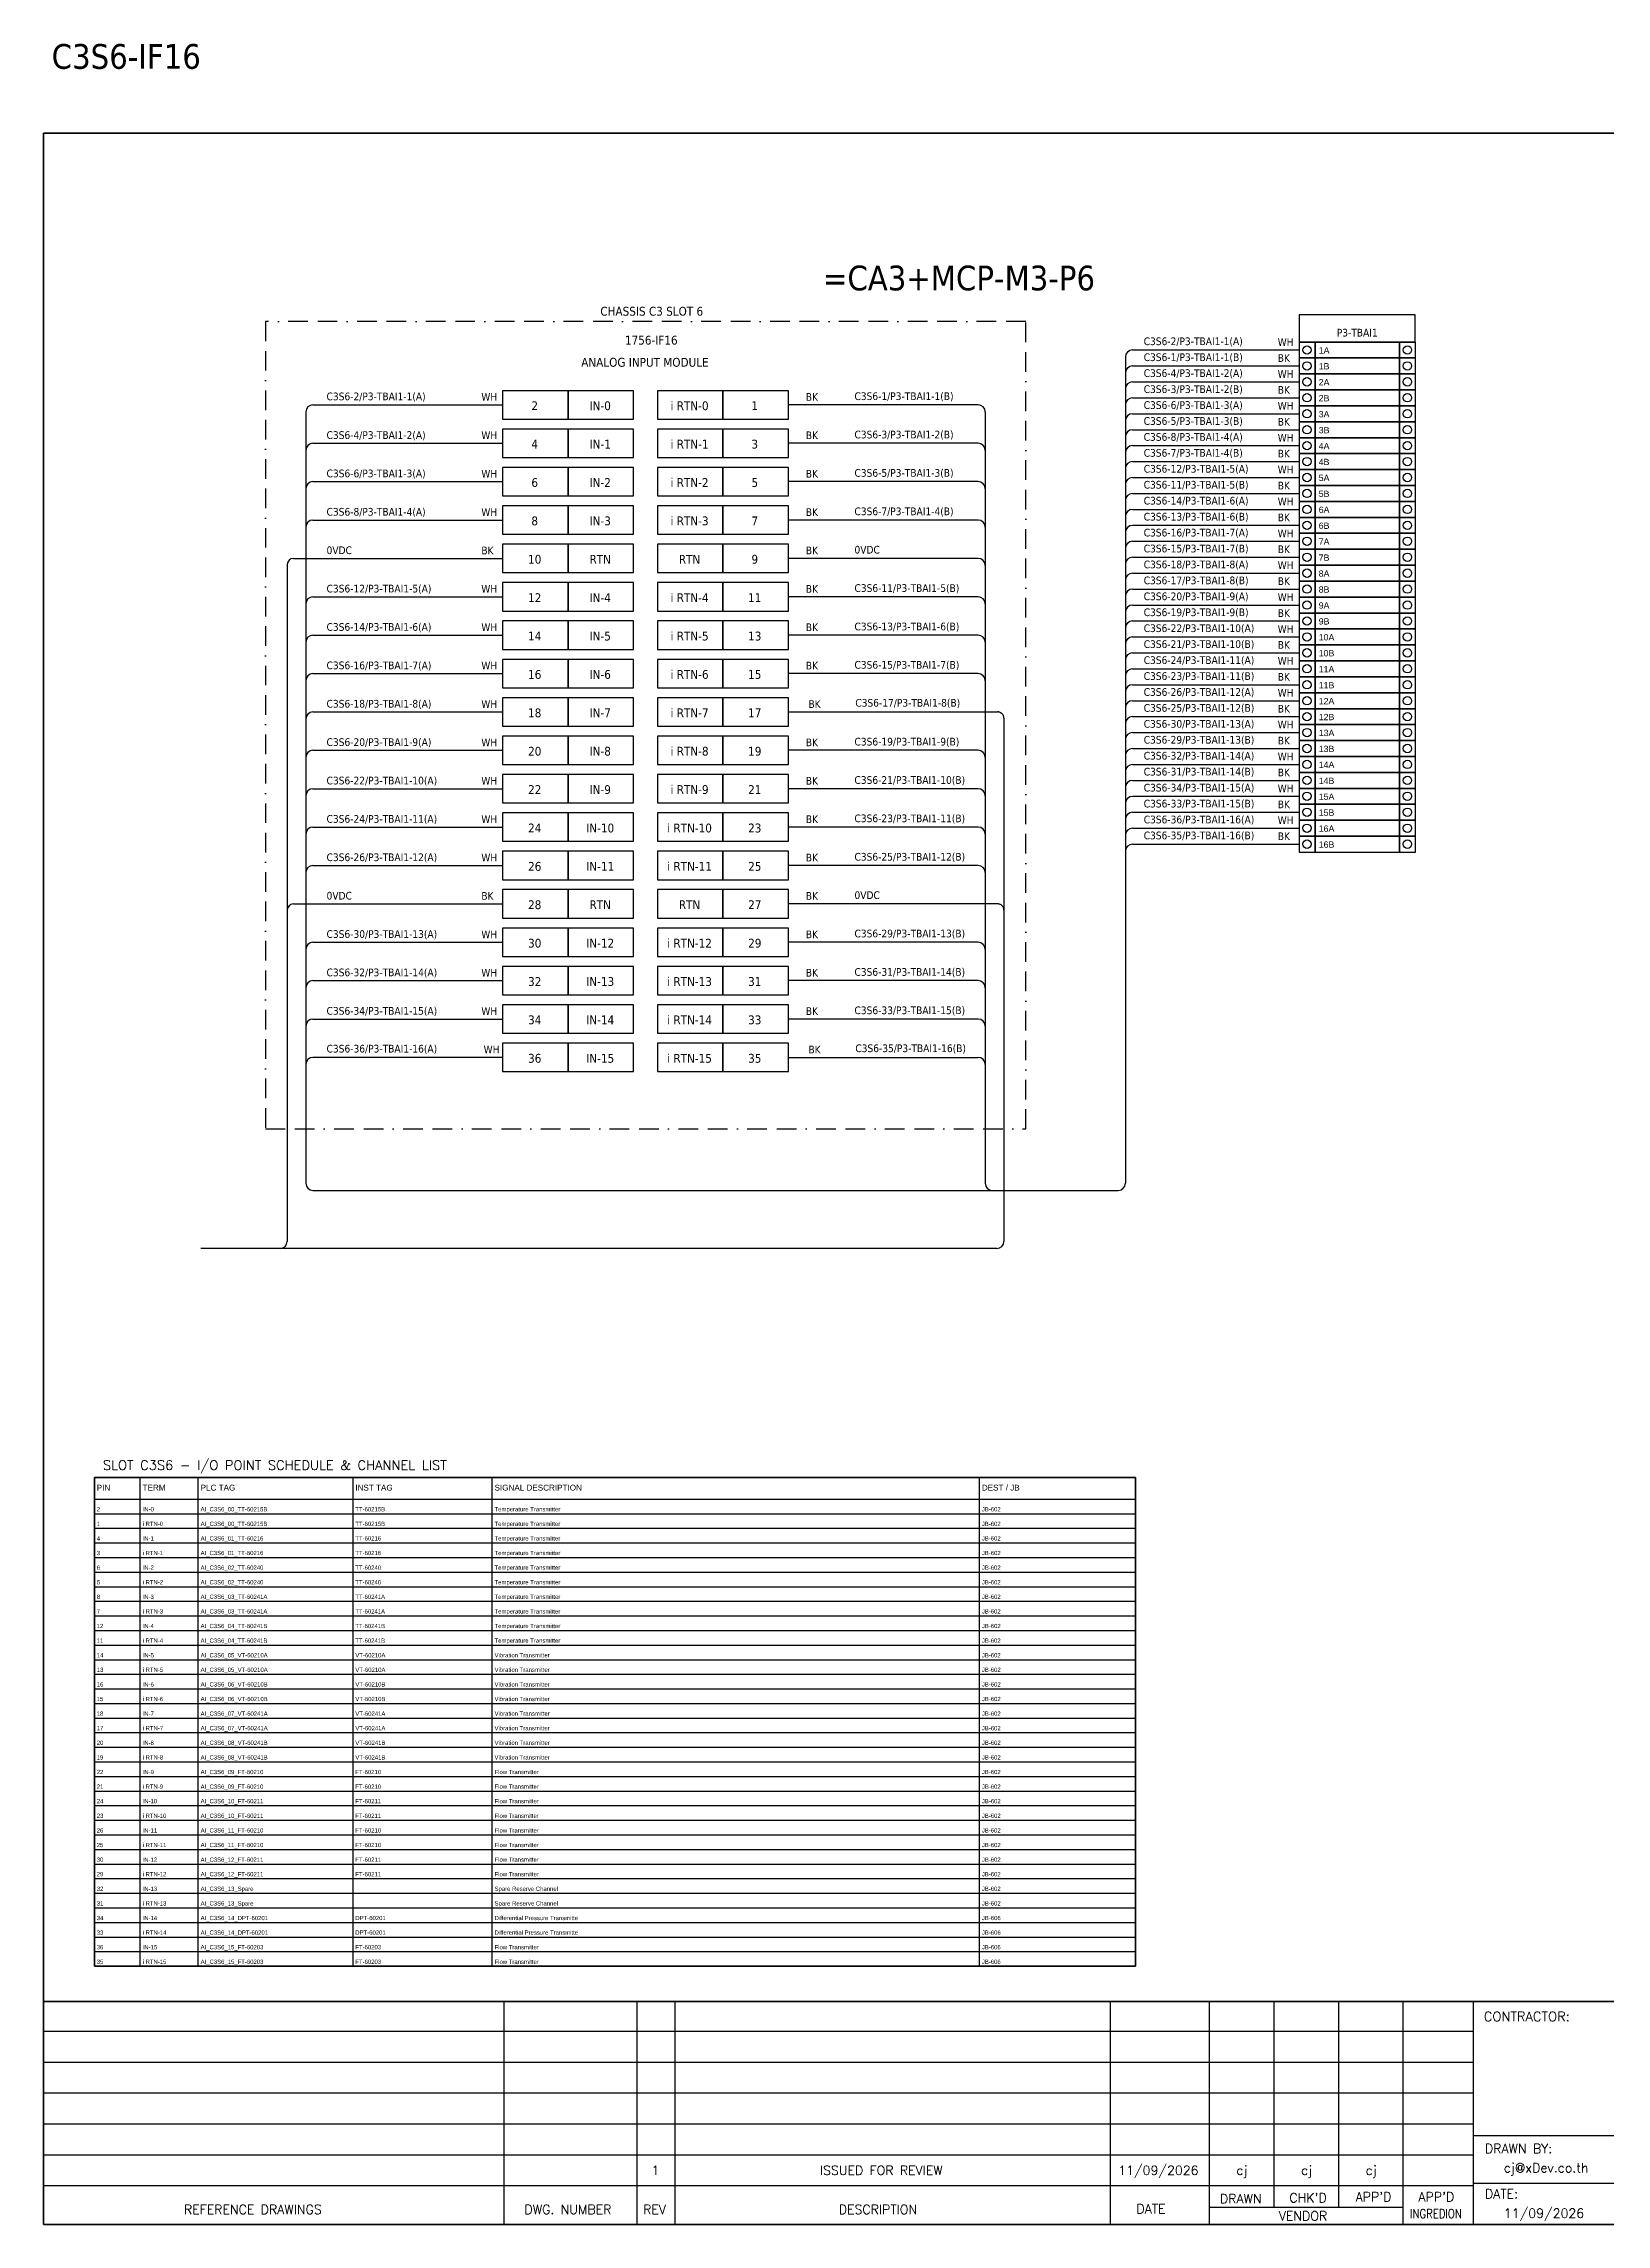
# Model space of a CAD drawing. Header units: millimetres. Extents: x 0 to 54213, y 0 to 2820.
# Drawn here: x 25160 to 27180, y 0 to 2820 of the extents above; entities that cross this region are included whole.
import ezdxf
from ezdxf.enums import TextEntityAlignment as Align

# ---------------------------------------------------------------- set-up
doc = ezdxf.new("R2010")
doc.units = ezdxf.units.MM
doc.linetypes.add('BORDERX2', pattern=[88.9, 25.4, -12.7, 25.4, -12.7, 0, -12.7])
for name, color, linetype in [('GT_1', 9, 'Continuous'), ('HELPPOINT', 7, 'Continuous'), ('MEMBER', 7, 'Continuous'), ('x01001-FrameArea', 2, 'BORDERX2')]:
    doc.layers.add(name, color=color, linetype=linetype)
doc.layers.add('IE-EQUIP', color=253, linetype='Continuous', lineweight=25)
doc.layers.add('IE-WIRE', color=7, linetype='Continuous', lineweight=25)
doc.styles.add('ROMANS', font='romans.shx', dxfattribs={"width": 0.85, "height": 25})
doc.styles.get("Standard").update_dxf_attribs({"font": 'arial.ttf'})
doc.styles.add('Tahoma', font='')
doc.styles.get('Tahoma').set_extended_font_data('Tahoma')

# ---------------------------------------------------------------- blocks, each defined once
blk = doc.blocks.new('xTermSingleLayer5')
at = {"color": 7, "ltscale": 25.4}
for points in [[(0, -537), (537, -537), (537, 0), (0, 0)], [(537, -537), (3378, -537), (3378, 0), (537, 0)], [(3378, -537), (3915, -537), (3915, 0), (3378, 0)]]:
    blk.add_lwpolyline(points, close=True, dxfattribs=at)
for centre in [(268, -268), (3647, -268)]:
    blk.add_circle(centre, 141, dxfattribs=at)
blk.add_attdef('TERMINAL_B', (661, -387), '', height=212)

msp = doc.modelspace()

# ---------------------------------------------------------------- linework, layer by layer
at = {"ltscale": 25.4}
for p, q in [((26567.5, 2403.1), (26782.9, 2403.1)), ((26368, 2352.7), (26122.7, 2352.7)), ((26567.5, 2361.9), (26782.9, 2361.9)), ((26567.5, 2320.6), (26782.9, 2320.6)), ((26368, 2303.1), (26122.7, 2303.1)), ((26567.5, 2279.4), (26782.9, 2279.4)), ((26368, 2253.5), (26122.7, 2253.5)), ((26567.5, 2238.2), (26782.9, 2238.2)), ((26368, 2203.8), (26122.7, 2203.8)), ((26567.5, 2197), (26782.9, 2197)), ((25482.7, 2154.2), (25753.2, 2154.2)), ((26368, 2154.2), (26122.7, 2154.2)), ((26567.5, 2155.7), (26782.9, 2155.7)), ((26368, 2104.6), (26122.7, 2104.6)), ((26567.5, 2114.5), (26782.9, 2114.5)), ((26567.5, 2073.3), (26782.9, 2073.3)), ((26368, 2055), (26122.7, 2055)), ((26567.5, 2032.1), (26782.9, 2032.1)), ((26368, 2005.3), (26122.7, 2005.3)), ((26567.5, 1990.8), (26782.9, 1990.8)), ((26122.7, 1955.7), (26393.2, 1955.7)), ((26567.5, 1949.6), (26782.9, 1949.6)), ((26368, 1906.1), (26122.7, 1906.1)), ((26567.5, 1908.4), (26782.9, 1908.4)), ((26567.5, 1867.2), (26782.9, 1867.2)), ((26368, 1856.4), (26122.7, 1856.4)), ((26368, 1806.8), (26122.7, 1806.8)), ((26567.5, 1825.9), (26782.9, 1825.9)), ((26567.5, 1784.7), (26782.9, 1784.7)), ((26368, 1757.2), (26122.7, 1757.2)), ((25482.7, 1707.5), (25753.2, 1707.5)), ((26393.2, 1707.5), (26122.7, 1707.5)), ((26368, 1657.9), (26122.7, 1657.9)), ((26368, 1608.3), (26122.7, 1608.3)), ((26368, 1558.6), (26122.7, 1558.6)), ((26122.7, 1509), (26368, 1509))]:
    msp.add_line(p, q, dxfattribs=at)
at = {"color": 7}
for p, q in [((25284.8, 333.8), (25284.8, 965.9)), ((25359.8, 333.8), (25359.8, 965.9)), ((25559.8, 333.8), (25559.8, 965.9)), ((25739.8, 333.8), (25739.8, 965.9)), ((26369.8, 333.8), (26369.8, 965.9)), ((25225.5, 937.9), (26571.3, 937.9))]:
    msp.add_line(p, q, dxfattribs=at)
at = {"color": 8}
for p, q in [((25225.5, 919), (26571.3, 919)), ((25225.5, 900.1), (26571.3, 900.1)), ((25225.5, 881.3), (26571.3, 881.3)), ((25225.5, 862.4), (26571.3, 862.4)), ((25225.5, 843.5), (26571.3, 843.5)), ((25225.5, 824.6), (26571.3, 824.6)), ((25225.5, 805.8), (26571.3, 805.8)), ((25225.5, 786.9), (26571.3, 786.9)), ((25225.5, 768), (26571.3, 768)), ((25225.5, 749.1), (26571.3, 749.1)), ((25225.5, 730.2), (26571.3, 730.2)), ((25225.5, 711.4), (26571.3, 711.4)), ((25225.5, 692.5), (26571.3, 692.5)), ((25225.5, 673.6), (26571.3, 673.6)), ((25225.5, 654.7), (26571.3, 654.7)), ((25225.5, 635.9), (26571.3, 635.9)), ((25225.5, 617), (26571.3, 617)), ((25225.5, 598.1), (26571.3, 598.1)), ((25225.5, 579.2), (26571.3, 579.2)), ((25225.5, 560.3), (26571.3, 560.3)), ((25225.5, 541.5), (26571.3, 541.5)), ((25225.5, 522.6), (26571.3, 522.6)), ((25225.5, 503.7), (26571.3, 503.7)), ((25225.5, 484.8), (26571.3, 484.8)), ((25225.5, 465.9), (26571.3, 465.9)), ((25225.5, 447.1), (26571.3, 447.1)), ((25225.5, 428.2), (26571.3, 428.2)), ((25225.5, 409.3), (26571.3, 409.3)), ((25225.5, 390.4), (26571.3, 390.4)), ((25225.5, 371.6), (26571.3, 371.6)), ((25225.5, 352.7), (26571.3, 352.7))]:
    msp.add_line(p, q, dxfattribs=at)
at = {"color": 4, "ltscale": 25.4}
msp.add_lwpolyline([(26782.9, 2434), (26933.2, 2434), (26933.2, 2469.2), (26782.9, 2469.2)], close=True, dxfattribs=at)
msp.add_lwpolyline([(25225.5, 965.9), (26571.3, 965.9), (26571.3, 333.8), (25225.5, 333.8)], close=True)
at = {"color": 7}
msp.add_lwpolyline([(25225.5, 333.8), (26571.3, 333.8), (26571.3, 965.9), (25225.5, 965.9), (25225.5, 333.8)], dxfattribs=at)
at = {"ltscale": 25.4}
for centre, radius, start, end in [((26567.5, 2393.9), 9.14, 90, 180), ((26368, 2343.6), 9.17, 0, 90), ((26567.5, 2352.7), 9.14, 90, 180), ((26567.5, 2311.5), 9.14, 90, 180), ((26368, 2293.9), 9.17, 0, 90), ((26567.5, 2270.3), 9.14, 90, 180), ((26368, 2244.3), 9.17, 0, 90), ((26567.5, 2229), 9.14, 90, 180), ((26368, 2194.7), 9.17, 0, 90), ((26567.5, 2187.8), 9.14, 90, 180), ((26368, 2145), 9.17, 0, 90), ((26567.5, 2146.6), 9.14, 90, 180), ((26368, 2095.4), 9.17, 0, 90), ((26567.5, 2105.4), 9.14, 90, 180), ((26567.5, 2064.2), 9.14, 90, 180), ((26368, 2045.8), 9.17, 0, 90), ((26567.5, 2022.9), 9.14, 90, 180), ((26368, 1996.1), 9.17, 0, 90), ((26567.5, 1981.7), 9.14, 90, 180), ((26567.5, 1940.5), 9.14, 90, 180), ((26368, 1896.9), 9.17, 0, 90), ((26567.5, 1899.3), 9.14, 90, 180), ((26567.5, 1858), 9.14, 90, 180), ((26368, 1847.2), 9.17, 0, 90), ((26368, 1797.6), 9.17, 0, 90), ((26567.5, 1816.8), 9.14, 90, 180), ((26567.5, 1775.6), 9.14, 90, 180), ((26368, 1748), 9.17, 0, 90), ((26368, 1648.7), 9.17, 0, 90), ((26368, 1599.1), 9.17, 0, 90), ((26368, 1549.4), 9.17, 0, 90), ((26368, 1499.8), 9.17, 0, 90)]:
    msp.add_arc(centre, radius, start, end, dxfattribs=at)
at = {"layer": 'GT_1', "color": 4}
for p, q in [((25755.2, 0), (25755.2, 288.2)), ((25927.1, 0), (25927.1, 288.2)), ((25976.3, 0), (25976.3, 288.2)), ((26538.9, 0), (26538.9, 288.2)), ((26667.2, 0), (26667.2, 288.2)), ((26750.8, 21.8), (26750.8, 288.2)), ((26834.3, 21.8), (26834.3, 288.2)), ((26917.6, 0), (26917.6, 288.2)), ((27008.6, 0), (27008.6, 288.2)), ((27008.6, 249.3), (25159.8, 249.3)), ((27008.6, 209.5), (25159.8, 209.5)), ((27008.6, 169.6), (25159.8, 169.6)), ((27008.6, 129.7), (25159.8, 129.7)), ((27795.6, 114.3), (27008.6, 114.3)), ((27008.6, 89.7), (25159.8, 89.7)), ((27008.5, 49.8), (25159.8, 49.8)), ((27795.6, 52.9), (27008.6, 52.9)), ((26917.6, 21.8), (26667.2, 21.8))]:
    msp.add_line(p, q, dxfattribs=at)
at = {"layer": 'HELPPOINT', "color": 4, "lineweight": 35}
for p, q in [((25159.8, 0), (25159.8, 2704.2)), ((25159.8, 2704.2), (29053.1, 2704.2)), ((25159.8, 0), (25159.8, 2704.2)), ((25159.8, 2704.2), (29053.1, 2704.2)), ((29053.1, 0), (25159.8, 0)), ((29053.1, 0), (25159.8, 0))]:
    msp.add_line(p, q, dxfattribs=at)
at = {"layer": 'IE-EQUIP', "linetype": 'Continuous', "ltscale": 25.4}
for points in [[(25753.2, 2334.4), (25837.9, 2334.4), (25837.9, 2371.1), (25753.2, 2371.1)], [(25837.9, 2334.4), (25922.5, 2334.4), (25922.5, 2371.1), (25837.9, 2371.1)], [(25953.4, 2334.4), (26038, 2334.4), (26038, 2371.1), (25953.4, 2371.1)], [(26038, 2334.4), (26122.7, 2334.4), (26122.7, 2371.1), (26038, 2371.1)], [(25753.2, 2284.8), (25837.9, 2284.8), (25837.9, 2321.5), (25753.2, 2321.5)], [(25837.9, 2284.8), (25922.5, 2284.8), (25922.5, 2321.5), (25837.9, 2321.5)], [(25953.4, 2284.8), (26038, 2284.8), (26038, 2321.5), (25953.4, 2321.5)], [(26038, 2284.8), (26122.7, 2284.8), (26122.7, 2321.5), (26038, 2321.5)], [(25753.2, 2235.1), (25837.9, 2235.1), (25837.9, 2271.8), (25753.2, 2271.8)], [(25837.9, 2235.1), (25922.5, 2235.1), (25922.5, 2271.8), (25837.9, 2271.8)], [(25953.4, 2235.1), (26038, 2235.1), (26038, 2271.8), (25953.4, 2271.8)], [(26038, 2235.1), (26122.7, 2235.1), (26122.7, 2271.8), (26038, 2271.8)], [(25753.2, 2185.5), (25837.9, 2185.5), (25837.9, 2222.2), (25753.2, 2222.2)], [(25837.9, 2185.5), (25922.5, 2185.5), (25922.5, 2222.2), (25837.9, 2222.2)], [(25953.4, 2185.5), (26038, 2185.5), (26038, 2222.2), (25953.4, 2222.2)], [(26038, 2185.5), (26122.7, 2185.5), (26122.7, 2222.2), (26038, 2222.2)], [(25753.2, 2135.9), (25837.9, 2135.9), (25837.9, 2172.6), (25753.2, 2172.6)], [(25837.9, 2135.9), (25922.5, 2135.9), (25922.5, 2172.6), (25837.9, 2172.6)], [(25953.4, 2135.9), (26038, 2135.9), (26038, 2172.6), (25953.4, 2172.6)], [(26038, 2135.9), (26122.7, 2135.9), (26122.7, 2172.6), (26038, 2172.6)], [(25753.2, 2086.2), (25837.9, 2086.2), (25837.9, 2122.9), (25753.2, 2122.9)], [(25837.9, 2086.2), (25922.5, 2086.2), (25922.5, 2122.9), (25837.9, 2122.9)], [(25953.4, 2086.2), (26038, 2086.2), (26038, 2122.9), (25953.4, 2122.9)], [(26038, 2086.2), (26122.7, 2086.2), (26122.7, 2122.9), (26038, 2122.9)], [(25753.2, 2036.6), (25837.9, 2036.6), (25837.9, 2073.3), (25753.2, 2073.3)], [(25837.9, 2036.6), (25922.5, 2036.6), (25922.5, 2073.3), (25837.9, 2073.3)], [(25953.4, 2036.6), (26038, 2036.6), (26038, 2073.3), (25953.4, 2073.3)], [(26038, 2036.6), (26122.7, 2036.6), (26122.7, 2073.3), (26038, 2073.3)], [(25753.2, 1987), (25837.9, 1987), (25837.9, 2023.7), (25753.2, 2023.7)], [(25837.9, 1987), (25922.5, 1987), (25922.5, 2023.7), (25837.9, 2023.7)], [(25953.4, 1987), (26038, 1987), (26038, 2023.7), (25953.4, 2023.7)], [(26038, 1987), (26122.7, 1987), (26122.7, 2023.7), (26038, 2023.7)], [(25753.2, 1937.3), (25837.9, 1937.3), (25837.9, 1974), (25753.2, 1974)], [(25837.9, 1937.3), (25922.5, 1937.3), (25922.5, 1974), (25837.9, 1974)], [(25953.4, 1937.3), (26038, 1937.3), (26038, 1974), (25953.4, 1974)], [(26038, 1937.3), (26122.7, 1937.3), (26122.7, 1974), (26038, 1974)], [(25753.2, 1887.7), (25837.9, 1887.7), (25837.9, 1924.4), (25753.2, 1924.4)], [(25837.9, 1887.7), (25922.5, 1887.7), (25922.5, 1924.4), (25837.9, 1924.4)], [(25953.4, 1887.7), (26038, 1887.7), (26038, 1924.4), (25953.4, 1924.4)], [(26038, 1887.7), (26122.7, 1887.7), (26122.7, 1924.4), (26038, 1924.4)], [(25753.2, 1838.1), (25837.9, 1838.1), (25837.9, 1874.8), (25753.2, 1874.8)], [(25837.9, 1838.1), (25922.5, 1838.1), (25922.5, 1874.8), (25837.9, 1874.8)], [(25953.4, 1838.1), (26038, 1838.1), (26038, 1874.8), (25953.4, 1874.8)], [(26038, 1838.1), (26122.7, 1838.1), (26122.7, 1874.8), (26038, 1874.8)], [(25753.2, 1788.4), (25837.9, 1788.4), (25837.9, 1825.1), (25753.2, 1825.1)], [(25837.9, 1788.4), (25922.5, 1788.4), (25922.5, 1825.1), (25837.9, 1825.1)], [(25953.4, 1788.4), (26038, 1788.4), (26038, 1825.1), (25953.4, 1825.1)], [(26038, 1788.4), (26122.7, 1788.4), (26122.7, 1825.1), (26038, 1825.1)], [(25753.2, 1738.8), (25837.9, 1738.8), (25837.9, 1775.5), (25753.2, 1775.5)], [(25837.9, 1738.8), (25922.5, 1738.8), (25922.5, 1775.5), (25837.9, 1775.5)], [(25953.4, 1738.8), (26038, 1738.8), (26038, 1775.5), (25953.4, 1775.5)], [(26038, 1738.8), (26122.7, 1738.8), (26122.7, 1775.5), (26038, 1775.5)], [(25753.2, 1689.2), (25837.9, 1689.2), (25837.9, 1725.9), (25753.2, 1725.9)], [(25837.9, 1689.2), (25922.5, 1689.2), (25922.5, 1725.9), (25837.9, 1725.9)], [(25953.4, 1689.2), (26038, 1689.2), (26038, 1725.9), (25953.4, 1725.9)], [(26038, 1689.2), (26122.7, 1689.2), (26122.7, 1725.9), (26038, 1725.9)], [(25753.2, 1639.5), (25837.9, 1639.5), (25837.9, 1676.2), (25753.2, 1676.2)], [(25837.9, 1639.5), (25922.5, 1639.5), (25922.5, 1676.2), (25837.9, 1676.2)], [(25953.4, 1639.5), (26038, 1639.5), (26038, 1676.2), (25953.4, 1676.2)], [(26038, 1639.5), (26122.7, 1639.5), (26122.7, 1676.2), (26038, 1676.2)], [(25753.2, 1589.9), (25837.9, 1589.9), (25837.9, 1626.6), (25753.2, 1626.6)], [(25837.9, 1589.9), (25922.5, 1589.9), (25922.5, 1626.6), (25837.9, 1626.6)], [(25953.4, 1589.9), (26038, 1589.9), (26038, 1626.6), (25953.4, 1626.6)], [(26038, 1589.9), (26122.7, 1589.9), (26122.7, 1626.6), (26038, 1626.6)], [(25753.2, 1540.3), (25837.9, 1540.3), (25837.9, 1577), (25753.2, 1577)], [(25837.9, 1540.3), (25922.5, 1540.3), (25922.5, 1577), (25837.9, 1577)], [(25953.4, 1540.3), (26038, 1540.3), (26038, 1577), (25953.4, 1577)], [(26038, 1540.3), (26122.7, 1540.3), (26122.7, 1577), (26038, 1577)], [(25753.2, 1490.6), (25837.9, 1490.6), (25837.9, 1527.3), (25753.2, 1527.3)], [(25837.9, 1490.6), (25922.5, 1490.6), (25922.5, 1527.3), (25837.9, 1527.3)], [(25953.4, 1490.6), (26038, 1490.6), (26038, 1527.3), (25953.4, 1527.3)], [(26038, 1490.6), (26122.7, 1490.6), (26122.7, 1527.3), (26038, 1527.3)]]:
    msp.add_lwpolyline(points, close=True, dxfattribs=at)
at = {"layer": 'IE-WIRE', "color": 4, "ltscale": 25.4}
for p, q in [((26558.4, 2414.6), (26558.4, 1346.2)), ((26567.5, 2423.7), (26782.9, 2423.7)), ((26567.5, 2382.5), (26782.9, 2382.5)), ((25498.8, 2343.6), (25498.8, 1346.2)), ((25508, 2352.7), (25753.2, 2352.7)), ((26377.1, 2343.6), (26377.1, 1346.2)), ((26567.5, 2341.2), (26782.9, 2341.2)), ((25508, 2303.1), (25753.2, 2303.1)), ((26567.5, 2300), (26782.9, 2300)), ((26567.5, 2258.8), (26782.9, 2258.8)), ((25508, 2253.5), (25753.2, 2253.5)), ((25508, 2203.8), (25753.2, 2203.8)), ((26567.5, 2217.6), (26782.9, 2217.6)), ((26567.5, 2176.3), (26782.9, 2176.3)), ((26567.5, 2135.1), (26782.9, 2135.1)), ((25508, 2104.6), (25753.2, 2104.6)), ((26567.5, 2093.9), (26782.9, 2093.9)), ((25508, 2055), (25753.2, 2055)), ((26567.5, 2052.7), (26782.9, 2052.7)), ((25508, 2005.3), (25753.2, 2005.3)), ((26567.5, 2011.5), (26782.9, 2011.5)), ((25508, 1955.7), (25753.2, 1955.7)), ((26567.5, 1970.2), (26782.9, 1970.2)), ((26567.5, 1929), (26782.9, 1929)), ((25508, 1906.1), (25753.2, 1906.1)), ((26567.5, 1887.8), (26782.9, 1887.8)), ((25508, 1856.4), (25753.2, 1856.4)), ((26567.5, 1846.6), (26782.9, 1846.6)), ((25508, 1806.8), (25753.2, 1806.8)), ((26567.5, 1805.3), (26782.9, 1805.3)), ((25508, 1757.2), (25753.2, 1757.2)), ((25508, 1657.9), (25753.2, 1657.9)), ((25508, 1608.3), (25753.2, 1608.3)), ((25508, 1558.6), (25753.2, 1558.6)), ((25753.2, 1509), (25508, 1509))]:
    msp.add_line(p, q, dxfattribs=at)
at = {"layer": 'IE-WIRE', "color": 7, "ltscale": 25.4}
for p, q in [((25474.7, 2146.2), (25474.7, 1270.9)), ((26401.2, 1947.7), (26401.2, 1270.9)), ((26392.3, 1262), (25363.2, 1262))]:
    msp.add_line(p, q, dxfattribs=at)
at = {"layer": 'IE-WIRE', "color": 4}
msp.add_line((25507.9, 1337), (26549.2, 1337), dxfattribs=at)
at = {"layer": 'IE-WIRE', "color": 4, "ltscale": 25.4}
for centre, radius in [((26567.5, 2414.6), 9.14), ((26567.5, 2373.3), 9.14), ((25508, 2343.6), 9.17), ((26567.5, 2332.1), 9.14), ((25508, 2293.9), 9.17), ((26567.5, 2290.9), 9.14), ((26567.5, 2249.7), 9.14), ((25508, 2244.3), 9.17), ((25508, 2194.7), 9.17), ((26567.5, 2208.4), 9.14), ((26567.5, 2167.2), 9.14), ((26567.5, 2126), 9.14), ((25508, 2095.4), 9.17), ((26567.5, 2084.8), 9.14), ((25508, 2045.8), 9.17), ((26567.5, 2043.5), 9.14), ((25508, 1996.1), 9.17), ((26567.5, 2002.3), 9.14), ((25508, 1946.5), 9.17), ((26567.5, 1961.1), 9.14), ((26567.5, 1919.9), 9.14), ((25508, 1896.9), 9.17), ((26567.5, 1878.6), 9.14), ((25508, 1847.2), 9.17), ((26567.5, 1837.4), 9.14), ((25508, 1797.6), 9.17), ((26567.5, 1796.2), 9.14), ((25508, 1748), 9.17), ((25508, 1648.7), 9.17), ((25508, 1599.1), 9.17), ((25508, 1549.4), 9.17), ((25508, 1499.8), 9.17)]:
    msp.add_arc(centre, radius, 90, 180, dxfattribs=at)
at = {"layer": 'IE-WIRE', "ltscale": 25.4}
for centre in [(25482.7, 2146.2), (25482.7, 1699.5)]:
    msp.add_arc(centre, 8, 90, 180, dxfattribs=at)
at = {"layer": 'IE-WIRE', "color": 4}
for centre, start, end in [((25507.9, 1346.2), 180, 270), ((26386.3, 1346.2), 180, 270), ((26549.2, 1346.2), 270, 0)]:
    msp.add_arc(centre, 9.14, start, end, dxfattribs=at)
at = {"layer": 'IE-WIRE', "color": 7, "ltscale": 25.4}
for centre in [(25465.7, 1270.9), (26392.3, 1270.9), (26392.3, 1270.9)]:
    msp.add_arc(centre, 8.96, 270, 0, dxfattribs=at)
at = {"layer": 'MEMBER', "color": 4, "lineweight": 35}
msp.add_line((25159.8, 288.2), (29053.1, 288.2), dxfattribs=at)
msp.add_line((25159.8, 288.2), (29053.1, 288.2), dxfattribs=at)
at = {"layer": 'x01001-FrameArea'}
msp.add_lwpolyline([(25446.5, 1416.6), (26429.5, 1416.6), (26429.5, 2460.5), (25446.5, 2460.5)], close=True, dxfattribs=at)
at = {"layer": 'x01001-FrameArea', "ltscale": 25.4}
for centre in [(26393.2, 1947.7), (26393.2, 1699.5)]:
    msp.add_arc(centre, 8, 360, 90, dxfattribs=at)

# ---------------------------------------------------------------- block references
at = {"xscale": 0.0384, "yscale": 0.0384, "zscale": 0.0384}
for p, values in [((26782.9, 2434), {'TERMINAL_B': '1A'}), ((26782.9, 2413.4), {'TERMINAL_B': '1B'}), ((26782.9, 2392.8), {'TERMINAL_B': '2A'}), ((26782.9, 2372.2), {'TERMINAL_B': '2B'}), ((26782.9, 2351.5), {'TERMINAL_B': '3A'}), ((26782.9, 2330.9), {'TERMINAL_B': '3B'}), ((26782.9, 2310.3), {'TERMINAL_B': '4A'}), ((26782.9, 2289.7), {'TERMINAL_B': '4B'}), ((26782.9, 2269.1), {'TERMINAL_B': '5A'}), ((26782.9, 2248.5), {'TERMINAL_B': '5B'}), ((26782.9, 2227.9), {'TERMINAL_B': '6A'}), ((26782.9, 2207.3), {'TERMINAL_B': '6B'}), ((26782.9, 2186.7), {'TERMINAL_B': '7A'}), ((26782.9, 2166), {'TERMINAL_B': '7B'}), ((26782.9, 2145.4), {'TERMINAL_B': '8A'}), ((26782.9, 2124.8), {'TERMINAL_B': '8B'}), ((26782.9, 2104.2), {'TERMINAL_B': '9A'}), ((26782.9, 2083.6), {'TERMINAL_B': '9B'}), ((26782.9, 2063), {'TERMINAL_B': '10A'}), ((26782.9, 2042.4), {'TERMINAL_B': '10B'}), ((26782.9, 2021.8), {'TERMINAL_B': '11A'}), ((26782.9, 2001.1), {'TERMINAL_B': '11B'}), ((26782.9, 1980.5), {'TERMINAL_B': '12A'}), ((26782.9, 1959.9), {'TERMINAL_B': '12B'}), ((26782.9, 1939.3), {'TERMINAL_B': '13A'}), ((26782.9, 1918.7), {'TERMINAL_B': '13B'}), ((26782.9, 1898.1), {'TERMINAL_B': '14A'}), ((26782.9, 1877.5), {'TERMINAL_B': '14B'}), ((26782.9, 1856.9), {'TERMINAL_B': '15A'}), ((26782.9, 1836.3), {'TERMINAL_B': '15B'}), ((26782.9, 1815.6), {'TERMINAL_B': '16A'}), ((26782.9, 1795), {'TERMINAL_B': '16B'})]:
    msp.add_blockref('xTermSingleLayer5', p, dxfattribs=at).add_auto_attribs(values)

# ---------------------------------------------------------------- texts
at = {"color": 2, "style": 'Tahoma'}
msp.add_text('C3S6-IF16', height=32, dxfattribs=at).set_placement((25170.2, 2787.3))
for s, height, p in [('=CA3+MCP-M3-P6', 32, (26343.2, 2516.8)), ('CHASSIS C3 SLOT 6', 11.441, (25946, 2473.8)), ('1756-IF16', 11.44, (25945.4, 2436.4)), ('ANALOG INPUT MODULE', 11.441, (25937.2, 2407.8)), ('2', 11.4, (25794.7, 2351.6)), ('IN-0', 11.44, (25879.4, 2351.6)), ('i RTN-0', 11.44, (25994.9, 2351.6)), ('1', 11.4, (26079.2, 2351.6)), ('4', 11.4, (25794.7, 2302)), ('IN-1', 11.44, (25879.4, 2302)), ('i RTN-1', 11.44, (25994.9, 2302)), ('3', 11.4, (26079.2, 2302)), ('6', 11.4, (25794.7, 2252.3)), ('IN-2', 11.44, (25879.4, 2252.3)), ('i RTN-2', 11.44, (25994.9, 2252.3)), ('5', 11.4, (26079.2, 2252.3)), ('8', 11.4, (25794.7, 2202.7)), ('IN-3', 11.44, (25879.4, 2202.7)), ('i RTN-3', 11.44, (25994.9, 2202.7)), ('7', 11.4, (26079.2, 2202.7)), ('10', 11.44, (25794.7, 2153.1)), ('RTN', 11.44, (25879.4, 2153.1)), ('RTN', 11.44, (25994.9, 2153.1)), ('9', 11.4, (26079.2, 2153.1)), ('12', 11.44, (25794.7, 2103.4)), ('IN-4', 11.44, (25879.4, 2103.4)), ('i RTN-4', 11.44, (25994.9, 2103.4)), ('11', 11.44, (26079.2, 2103.4)), ('14', 11.44, (25794.7, 2053.8)), ('IN-5', 11.44, (25879.4, 2053.8)), ('i RTN-5', 11.44, (25994.9, 2053.8)), ('13', 11.44, (26079.2, 2053.8)), ('16', 11.44, (25794.7, 2004.2)), ('IN-6', 11.44, (25879.4, 2004.2)), ('i RTN-6', 11.44, (25994.9, 2004.2)), ('15', 11.44, (26079.2, 2004.2)), ('18', 11.44, (25794.7, 1954.5)), ('IN-7', 11.44, (25879.4, 1954.5)), ('i RTN-7', 11.44, (25994.9, 1954.5)), ('17', 11.44, (26079.2, 1954.5)), ('20', 11.44, (25794.7, 1904.9)), ('IN-8', 11.44, (25879.4, 1904.9)), ('i RTN-8', 11.44, (25994.9, 1904.9)), ('19', 11.44, (26079.2, 1904.9)), ('22', 11.44, (25794.7, 1855.3)), ('IN-9', 11.44, (25879.4, 1855.3)), ('i RTN-9', 11.44, (25994.9, 1855.3)), ('21', 11.44, (26079.2, 1855.3)), ('24', 11.44, (25794.7, 1805.6)), ('IN-10', 11.44, (25879.4, 1805.6)), ('i RTN-10', 11.44, (25994.9, 1805.6)), ('23', 11.44, (26079.2, 1805.6)), ('26', 11.44, (25794.7, 1756)), ('IN-11', 11.44, (25879.4, 1756)), ('i RTN-11', 11.44, (25994.9, 1756)), ('25', 11.44, (26079.2, 1756)), ('28', 11.44, (25794.7, 1706.4)), ('RTN', 11.44, (25879.4, 1706.4)), ('RTN', 11.44, (25994.9, 1706.4)), ('27', 11.44, (26079.2, 1706.4)), ('30', 11.44, (25794.7, 1656.7)), ('IN-12', 11.44, (25879.4, 1656.7)), ('i RTN-12', 11.44, (25994.9, 1656.7)), ('29', 11.44, (26079.2, 1656.7)), ('32', 11.44, (25794.7, 1607.1)), ('IN-13', 11.44, (25879.4, 1607.1)), ('i RTN-13', 11.44, (25994.9, 1607.1)), ('31', 11.44, (26079.2, 1607.1)), ('34', 11.44, (25794.7, 1557.5)), ('IN-14', 11.44, (25879.4, 1557.5)), ('i RTN-14', 11.44, (25994.9, 1557.5)), ('33', 11.44, (26079.2, 1557.5)), ('36', 11.44, (25794.7, 1507.8)), ('IN-15', 11.44, (25879.4, 1507.8)), ('i RTN-15', 11.44, (25994.9, 1507.8)), ('35', 11.44, (26079.2, 1507.8))]:
    msp.add_text(s, height=height, dxfattribs=at).set_placement(p, align=Align.MIDDLE_CENTER)
at = {"color": 4, "style": 'Tahoma'}
for s, height, p in [('C3S6-2/P3-TBAI1-1(A)', 9.949, (26582, 2430)), ('WH', 9.95, (26755.3, 2428.9)), ('C3S6-4/P3-TBAI1-2(A)', 9.949, (26582, 2388.8)), ('WH', 9.95, (26755.3, 2387.7)), ('C3S6-2/P3-TBAI1-1(A)', 9.949, (25525.6, 2358.7)), ('WH', 9.95, (25725.7, 2358)), ('C3S6-6/P3-TBAI1-3(A)', 9.949, (26582, 2347.5)), ('WH', 9.95, (26755.3, 2346.5)), ('C3S6-4/P3-TBAI1-2(A)', 9.949, (25525.6, 2308.7)), ('WH', 9.95, (25725.7, 2308.4)), ('C3S6-8/P3-TBAI1-4(A)', 9.949, (26582, 2306.3)), ('WH', 9.95, (26755.3, 2305.3)), ('C3S6-6/P3-TBAI1-3(A)', 9.949, (25525.6, 2259.1)), ('WH', 9.95, (25725.7, 2258.7)), ('C3S6-12/P3-TBAI1-5(A)', 9.949, (26582, 2265.1)), ('WH', 9.95, (26755.3, 2264.1)), ('C3S6-14/P3-TBAI1-6(A)', 9.949, (26582, 2223.9)), ('WH', 9.95, (26755.3, 2222.8)), ('C3S6-8/P3-TBAI1-4(A)', 9.949, (25525.6, 2209.5)), ('WH', 9.95, (25725.7, 2209.1)), ('C3S6-16/P3-TBAI1-7(A)', 9.949, (26582, 2182.6)), ('WH', 9.95, (26755.3, 2181.6)), ('C3S6-18/P3-TBAI1-8(A)', 9.949, (26582, 2141.4)), ('WH', 9.95, (26755.3, 2140.4)), ('C3S6-12/P3-TBAI1-5(A)', 9.949, (25525.6, 2110.2)), ('WH', 9.95, (25725.7, 2109.8)), ('C3S6-20/P3-TBAI1-9(A)', 9.949, (26582, 2100.2)), ('WH', 9.95, (26755.3, 2099.2)), ('C3S6-14/P3-TBAI1-6(A)', 9.949, (25525.6, 2060.6)), ('WH', 9.95, (25725.7, 2060.2)), ('C3S6-22/P3-TBAI1-10(A)', 9.949, (26582, 2059)), ('WH', 9.95, (26755.3, 2057.9)), ('C3S6-16/P3-TBAI1-7(A)', 9.949, (25525.6, 2010.9)), ('WH', 9.95, (25725.7, 2010.6)), ('C3S6-24/P3-TBAI1-11(A)', 9.949, (26582, 2017.7)), ('WH', 9.95, (26755.3, 2016.7)), ('C3S6-26/P3-TBAI1-12(A)', 9.949, (26582, 1976.5)), ('WH', 9.95, (26755.3, 1975.5)), ('C3S6-18/P3-TBAI1-8(A)', 9.949, (25525.6, 1961.3)), ('WH', 9.95, (25725.7, 1960.9)), ('C3S6-20/P3-TBAI1-9(A)', 9.949, (25525.6, 1911.7)), ('WH', 9.95, (25725.7, 1911.3)), ('C3S6-30/P3-TBAI1-13(A)', 9.949, (26582, 1935.3)), ('WH', 9.95, (26755.3, 1934.3)), ('C3S6-32/P3-TBAI1-14(A)', 9.949, (26582, 1894.1)), ('WH', 9.95, (26755.3, 1893)), ('C3S6-22/P3-TBAI1-10(A)', 9.949, (25525.6, 1862)), ('WH', 9.95, (25725.7, 1861.7)), ('C3S6-34/P3-TBAI1-15(A)', 9.949, (26582, 1852.8)), ('WH', 9.95, (26755.3, 1851.8)), ('C3S6-24/P3-TBAI1-11(A)', 9.949, (25525.6, 1812.4)), ('WH', 9.95, (25725.7, 1812)), ('C3S6-36/P3-TBAI1-16(A)', 9.949, (26582, 1811.6)), ('WH', 9.95, (26755.3, 1810.6)), ('C3S6-26/P3-TBAI1-12(A)', 9.949, (25525.6, 1762.8)), ('WH', 9.95, (25725.7, 1762.4)), ('C3S6-30/P3-TBAI1-13(A)', 9.949, (25525.6, 1663.5)), ('WH', 9.95, (25725.7, 1663.1)), ('C3S6-32/P3-TBAI1-14(A)', 9.949, (25525.6, 1613.9)), ('WH', 9.95, (25725.7, 1613.5)), ('C3S6-34/P3-TBAI1-15(A)', 9.949, (25525.6, 1564.2)), ('WH', 9.95, (25725.7, 1563.9)), ('C3S6-36/P3-TBAI1-16(A)', 9.949, (25525.6, 1515.3)), ('WH', 9.95, (25728.7, 1514.2))]:
    msp.add_text(s, height=height, dxfattribs=at).set_placement(p)
msp.add_text('P3-TBAI1', height=9.95, dxfattribs=at).set_placement((26858.1, 2446.1), align=Align.MIDDLE_CENTER)
at = {"style": 'Tahoma'}
for s, height, p in [('C3S6-1/P3-TBAI1-1(B)', 9.949, (26582, 2409.4)), ('BK', 9.95, (26755.3, 2408.3)), ('C3S6-1/P3-TBAI1-1(B)', 9.949, (26208.1, 2359)), ('C3S6-3/P3-TBAI1-2(B)', 9.949, (26582, 2368.1)), ('BK', 9.95, (26755.3, 2367.1)), ('BK', 9.95, (26145.2, 2358)), ('BK', 9.95, (26145.2, 2308.4)), ('C3S6-3/P3-TBAI1-2(B)', 9.949, (26208.1, 2309.4)), ('C3S6-5/P3-TBAI1-3(B)', 9.949, (26582, 2326.9)), ('BK', 9.95, (26755.3, 2325.9)), ('C3S6-7/P3-TBAI1-4(B)', 9.949, (26582, 2285.7)), ('BK', 9.95, (26755.3, 2284.7)), ('BK', 9.95, (26145.2, 2258.7)), ('C3S6-5/P3-TBAI1-3(B)', 9.949, (26208.1, 2259.8)), ('C3S6-11/P3-TBAI1-5(B)', 9.949, (26582, 2244.5)), ('BK', 9.95, (26755.3, 2243.4)), ('BK', 9.95, (26145.2, 2209.1)), ('C3S6-7/P3-TBAI1-4(B)', 9.949, (26208.1, 2210.1)), ('C3S6-13/P3-TBAI1-6(B)', 9.949, (26582, 2203.2)), ('BK', 9.95, (26755.3, 2202.2)), ('C3S6-15/P3-TBAI1-7(B)', 9.949, (26582, 2162)), ('0VDC', 9.95, (25525.6, 2159.8)), ('BK', 9.95, (25725.7, 2159.5)), ('BK', 9.95, (26145.2, 2159.5)), ('0VDC', 9.95, (26208.1, 2160.5)), ('BK', 9.95, (26755.3, 2161)), ('BK', 9.95, (26145.2, 2109.8)), ('C3S6-11/P3-TBAI1-5(B)', 9.949, (26208.1, 2110.9)), ('C3S6-17/P3-TBAI1-8(B)', 9.949, (26582, 2120.8)), ('BK', 9.95, (26755.3, 2119.8)), ('C3S6-19/P3-TBAI1-9(B)', 9.949, (26582, 2079.6)), ('BK', 9.95, (26755.3, 2078.5)), ('BK', 9.95, (26145.2, 2060.2)), ('C3S6-13/P3-TBAI1-6(B)', 9.949, (26208.1, 2061.2)), ('C3S6-21/P3-TBAI1-10(B)', 9.949, (26582, 2038.4)), ('BK', 9.95, (26755.3, 2037.3)), ('BK', 9.95, (26145.2, 2010.6)), ('C3S6-15/P3-TBAI1-7(B)', 9.949, (26208.1, 2011.6)), ('C3S6-23/P3-TBAI1-11(B)', 9.949, (26582, 1997.1)), ('BK', 9.95, (26755.3, 1996.1)), ('BK', 9.95, (26148.6, 1960.9)), ('C3S6-17/P3-TBAI1-8(B)', 9.949, (26209.2, 1962.5)), ('C3S6-25/P3-TBAI1-12(B)', 9.949, (26582, 1955.9)), ('BK', 9.95, (26755.3, 1954.9)), ('BK', 9.95, (26145.2, 1911.3)), ('C3S6-19/P3-TBAI1-9(B)', 9.949, (26208.1, 1912.3)), ('C3S6-29/P3-TBAI1-13(B)', 9.949, (26582, 1914.7)), ('BK', 9.95, (26755.3, 1913.6)), ('BK', 9.95, (26145.2, 1861.7)), ('C3S6-21/P3-TBAI1-10(B)', 9.949, (26208.1, 1862.7)), ('C3S6-31/P3-TBAI1-14(B)', 9.949, (26582, 1873.5)), ('BK', 9.95, (26755.3, 1872.4)), ('C3S6-33/P3-TBAI1-15(B)', 9.949, (26582, 1832.2)), ('BK', 9.95, (26755.3, 1831.2)), ('BK', 9.95, (26145.2, 1812)), ('C3S6-23/P3-TBAI1-11(B)', 9.949, (26208.1, 1813.1)), ('C3S6-35/P3-TBAI1-16(B)', 9.949, (26582, 1791)), ('BK', 9.95, (26755.3, 1790)), ('BK', 9.95, (26145.2, 1762.4)), ('C3S6-25/P3-TBAI1-12(B)', 9.949, (26208.1, 1763.4)), ('0VDC', 9.95, (25525.6, 1713.1)), ('BK', 9.95, (25725.7, 1712.8)), ('BK', 9.95, (26145.2, 1712.8)), ('0VDC', 9.95, (26208.1, 1713.8)), ('BK', 9.95, (26145.2, 1663.1)), ('C3S6-29/P3-TBAI1-13(B)', 9.949, (26208.1, 1664.2)), ('BK', 9.95, (26145.2, 1613.5)), ('C3S6-31/P3-TBAI1-14(B)', 9.949, (26208.1, 1614.5)), ('BK', 9.95, (26145.2, 1563.9)), ('C3S6-33/P3-TBAI1-15(B)', 9.949, (26208.1, 1564.9)), ('BK', 9.95, (26148.6, 1514.2)), ('C3S6-35/P3-TBAI1-16(B)', 9.949, (26209.2, 1515.8))]:
    msp.add_text(s, height=height, dxfattribs=at).set_placement(p)
at = {"color": 3}
for s, p in [('PIN', (25228.5, 948.9)), ('TERM', (25287.8, 948.9)), ('PLC TAG', (25362.8, 948.9)), ('INST TAG', (25562.8, 948.9)), ('SIGNAL DESCRIPTION', (25742.8, 948.9)), ('DEST / JB', (26372.8, 948.9))]:
    msp.add_text(s, height=7.5, dxfattribs=at).set_placement(p)
at = {"color": 7}
for s, p in [('2', (25228.5, 922)), ('1', (25228.5, 903.1)), ('i RTN-0', (25287.8, 903.1)), ('IN-0', (25287.8, 922)), ('AI_C3S6_00_TT-60215B', (25362.8, 922)), ('AI_C3S6_00_TT-60215B', (25362.8, 903.1)), ('TT-60215B', (25562.8, 922)), ('TT-60215B', (25562.8, 903.1)), ('Temperature Transmitter', (25742.8, 922)), ('Temperature Transmitter', (25742.8, 903.1)), ('JB-602', (26372.8, 922)), ('JB-602', (26372.8, 903.1)), ('4', (25228.5, 884.3)), ('IN-1', (25287.8, 884.3)), ('AI_C3S6_01_TT-60216', (25362.8, 884.3)), ('TT-60216', (25562.8, 884.3)), ('Temperature Transmitter', (25742.8, 884.3)), ('JB-602', (26372.8, 884.3)), ('3', (25228.5, 865.4)), ('6', (25228.5, 846.5)), ('i RTN-1', (25287.8, 865.4)), ('IN-2', (25287.8, 846.5)), ('AI_C3S6_01_TT-60216', (25362.8, 865.4)), ('AI_C3S6_02_TT-60240', (25362.8, 846.5)), ('TT-60216', (25562.8, 865.4)), ('TT-60240', (25562.8, 846.5)), ('Temperature Transmitter', (25742.8, 865.4)), ('Temperature Transmitter', (25742.8, 846.5)), ('JB-602', (26372.8, 865.4)), ('JB-602', (26372.8, 846.5)), ('5', (25228.5, 827.6)), ('i RTN-2', (25287.8, 827.6)), ('AI_C3S6_02_TT-60240', (25362.8, 827.6)), ('TT-60240', (25562.8, 827.6)), ('Temperature Transmitter', (25742.8, 827.6)), ('JB-602', (26372.8, 827.6)), ('8', (25228.5, 808.8)), ('7', (25228.5, 789.9)), ('i RTN-3', (25287.8, 789.9)), ('IN-3', (25287.8, 808.8)), ('AI_C3S6_03_TT-60241A', (25362.8, 808.8)), ('AI_C3S6_03_TT-60241A', (25362.8, 789.9)), ('TT-60241A', (25562.8, 808.8)), ('TT-60241A', (25562.8, 789.9)), ('Temperature Transmitter', (25742.8, 808.8)), ('Temperature Transmitter', (25742.8, 789.9)), ('JB-602', (26372.8, 808.8)), ('JB-602', (26372.8, 789.9)), ('12', (25228.5, 771)), ('IN-4', (25287.8, 771)), ('AI_C3S6_04_TT-60241B', (25362.8, 771)), ('TT-60241B', (25562.8, 771)), ('Temperature Transmitter', (25742.8, 771)), ('JB-602', (26372.8, 771)), ('11', (25228.5, 752.1)), ('14', (25228.5, 733.2)), ('i RTN-4', (25287.8, 752.1)), ('IN-5', (25287.8, 733.2)), ('AI_C3S6_04_TT-60241B', (25362.8, 752.1)), ('AI_C3S6_05_VT-60210A', (25362.8, 733.2)), ('VT-60210A', (25562.8, 733.2)), ('TT-60241B', (25562.8, 752.1)), ('Vibration Transmitter', (25742.8, 733.2)), ('Temperature Transmitter', (25742.8, 752.1)), ('JB-602', (26372.8, 752.1)), ('JB-602', (26372.8, 733.2)), ('13', (25228.5, 714.4)), ('i RTN-5', (25287.8, 714.4)), ('AI_C3S6_05_VT-60210A', (25362.8, 714.4)), ('VT-60210A', (25562.8, 714.4)), ('Vibration Transmitter', (25742.8, 714.4)), ('JB-602', (26372.8, 714.4)), ('16', (25228.5, 695.5)), ('15', (25228.5, 676.6)), ('i RTN-6', (25287.8, 676.6)), ('IN-6', (25287.8, 695.5)), ('AI_C3S6_06_VT-60210B', (25362.8, 695.5)), ('AI_C3S6_06_VT-60210B', (25362.8, 676.6)), ('VT-60210B', (25562.8, 695.5)), ('VT-60210B', (25562.8, 676.6)), ('Vibration Transmitter', (25742.8, 695.5)), ('Vibration Transmitter', (25742.8, 676.6)), ('JB-602', (26372.8, 695.5)), ('JB-602', (26372.8, 676.6)), ('18', (25228.5, 657.7)), ('IN-7', (25287.8, 657.7)), ('AI_C3S6_07_VT-60241A', (25362.8, 657.7)), ('VT-60241A', (25562.8, 657.7)), ('Vibration Transmitter', (25742.8, 657.7)), ('JB-602', (26372.8, 657.7)), ('20', (25228.5, 620)), ('17', (25228.5, 638.9)), ('i RTN-7', (25287.8, 638.9)), ('IN-8', (25287.8, 620)), ('AI_C3S6_07_VT-60241A', (25362.8, 638.9)), ('AI_C3S6_08_VT-60241B', (25362.8, 620)), ('VT-60241A', (25562.8, 638.9)), ('VT-60241B', (25562.8, 620)), ('Vibration Transmitter', (25742.8, 638.9)), ('Vibration Transmitter', (25742.8, 620)), ('JB-602', (26372.8, 638.9)), ('JB-602', (26372.8, 620)), ('19', (25228.5, 601.1)), ('i RTN-8', (25287.8, 601.1)), ('AI_C3S6_08_VT-60241B', (25362.8, 601.1)), ('VT-60241B', (25562.8, 601.1)), ('Vibration Transmitter', (25742.8, 601.1)), ('JB-602', (26372.8, 601.1)), ('22', (25228.5, 582.2)), ('21', (25228.5, 563.3)), ('i RTN-9', (25287.8, 563.3)), ('IN-9', (25287.8, 582.2)), ('AI_C3S6_09_FT-60210', (25362.8, 582.2)), ('AI_C3S6_09_FT-60210', (25362.8, 563.3)), ('FT-60210', (25562.8, 582.2)), ('FT-60210', (25562.8, 563.3)), ('Flow Transmitter', (25742.8, 582.2)), ('Flow Transmitter', (25742.8, 563.3)), ('JB-602', (26372.8, 582.2)), ('JB-602', (26372.8, 563.3)), ('24', (25228.5, 544.5)), ('IN-10', (25287.8, 544.5)), ('AI_C3S6_10_FT-60211', (25362.8, 544.5)), ('FT-60211', (25562.8, 544.5)), ('Flow Transmitter', (25742.8, 544.5)), ('JB-602', (26372.8, 544.5)), ('23', (25228.5, 525.6)), ('26', (25228.5, 506.7)), ('i RTN-10', (25287.8, 525.6)), ('IN-11', (25287.8, 506.7)), ('AI_C3S6_10_FT-60211', (25362.8, 525.6)), ('AI_C3S6_11_FT-60210', (25362.8, 506.7)), ('FT-60211', (25562.8, 525.6)), ('FT-60210', (25562.8, 506.7)), ('Flow Transmitter', (25742.8, 525.6)), ('Flow Transmitter', (25742.8, 506.7)), ('JB-602', (26372.8, 525.6)), ('JB-602', (26372.8, 506.7)), ('25', (25228.5, 487.8)), ('i RTN-11', (25287.8, 487.8)), ('AI_C3S6_11_FT-60210', (25362.8, 487.8)), ('FT-60210', (25562.8, 487.8)), ('Flow Transmitter', (25742.8, 487.8)), ('JB-602', (26372.8, 487.8)), ('30', (25228.5, 468.9)), ('29', (25228.5, 450.1)), ('i RTN-12', (25287.8, 450.1)), ('IN-12', (25287.8, 468.9)), ('AI_C3S6_12_FT-60211', (25362.8, 468.9)), ('AI_C3S6_12_FT-60211', (25362.8, 450.1)), ('FT-60211', (25562.8, 468.9)), ('FT-60211', (25562.8, 450.1)), ('Flow Transmitter', (25742.8, 468.9)), ('Flow Transmitter', (25742.8, 450.1)), ('JB-602', (26372.8, 468.9)), ('JB-602', (26372.8, 450.1)), ('32', (25228.5, 431.2)), ('IN-13', (25287.8, 431.2)), ('AI_C3S6_13_Spare', (25362.8, 431.2)), ('Spare Reserve Channel', (25742.8, 431.2)), ('JB-602', (26372.8, 431.2)), ('31', (25228.5, 412.3)), ('34', (25228.5, 393.4)), ('i RTN-13', (25287.8, 412.3)), ('IN-14', (25287.8, 393.4)), ('AI_C3S6_13_Spare', (25362.8, 412.3)), ('AI_C3S6_14_DPT-60201', (25362.8, 393.4)), ('DPT-60201', (25562.8, 393.4)), ('Spare Reserve Channel', (25742.8, 412.3)), ('Differential Pressure Transmitte', (25742.8, 393.4)), ('JB-602', (26372.8, 412.3)), ('JB-606', (26372.8, 393.4)), ('33', (25228.5, 374.6)), ('i RTN-14', (25287.8, 374.6)), ('AI_C3S6_14_DPT-60201', (25362.8, 374.6)), ('DPT-60201', (25562.8, 374.6)), ('Differential Pressure Transmitte', (25742.8, 374.6)), ('JB-606', (26372.8, 374.6)), ('36', (25228.5, 355.7)), ('35', (25228.5, 336.8)), ('i RTN-15', (25287.8, 336.8)), ('IN-15', (25287.8, 355.7)), ('AI_C3S6_15_FT-60203', (25362.8, 355.7)), ('AI_C3S6_15_FT-60203', (25362.8, 336.8)), ('FT-60203', (25562.8, 355.7)), ('FT-60203', (25562.8, 336.8)), ('Flow Transmitter', (25742.8, 355.7)), ('Flow Transmitter', (25742.8, 336.8)), ('JB-606', (26372.8, 355.7)), ('JB-606', (26372.8, 336.8))]:
    msp.add_text(s, height=5.5, dxfattribs=at).set_placement(p)
at = {"layer": 'MEMBER', "color": 4, "ltscale": 0.8, "style": 'ROMANS'}
for s, height, p in [('SLOT C3S6 - I/O POINT SCHEDULE & CHANNEL LIST', 12.35, (25236.4, 975.6)), ('CONTRACTOR:', 12.35, (27021.7, 262.7)), ('DRAWN BY:', 11.88, (27023.2, 92.1)), ('cj@xDev.co.th', 11.875, (27047.6, 67.2)), ('DRAWN', 11.88, (26680.6, 27.3)), ("CHK'D", 11.88, (26770.4, 28.5)), ("APP'D", 11.88, (26856, 29.7)), ("APP'D", 11.88, (26937.2, 29.7)), ('DATE:', 11.88, (27023.2, 33.6)), ('REFERENCE DRAWINGS', 11.875, (25341.2, 13.4)), ('DWG. NUMBER', 11.875, (25781.4, 13.4)), ('REV', 11.88, (25934.9, 13.4)), ('DESCRIPTION', 11.875, (26187.8, 13.4)), ('DATE', 11.88, (26572.6, 14.2)), ('VENDOR', 11.88, (26756.7, 5.1)), ('11/09/2026', 11.88, (27047.6, 8.5))]:
    msp.add_text(s, height=height, dxfattribs=at).set_placement(p)
for s, height, p in [('1', 11.9, (25950.7, 69.9)), ('ISSUED FOR REVIEW', 11.875, (26242.8, 69.9)), ('11/09/2026', 11.88, (26601, 69.9)), ('cj', 11.88, (26708.9, 69.9)), ('cj', 11.88, (26792.5, 69.9)), ('cj', 11.88, (26876, 69.9))]:
    msp.add_text(s, height=height, dxfattribs=at).set_placement(p, align=Align.MIDDLE_CENTER)
at = {"layer": 'MEMBER', "color": 4, "ltscale": 0.8, "style": 'ROMANS', "width": 0.8}
msp.add_text('INGREDION', height=11.88, dxfattribs=at).set_placement((26926.4, 8))

doc.saveas('drawing.dxf')
